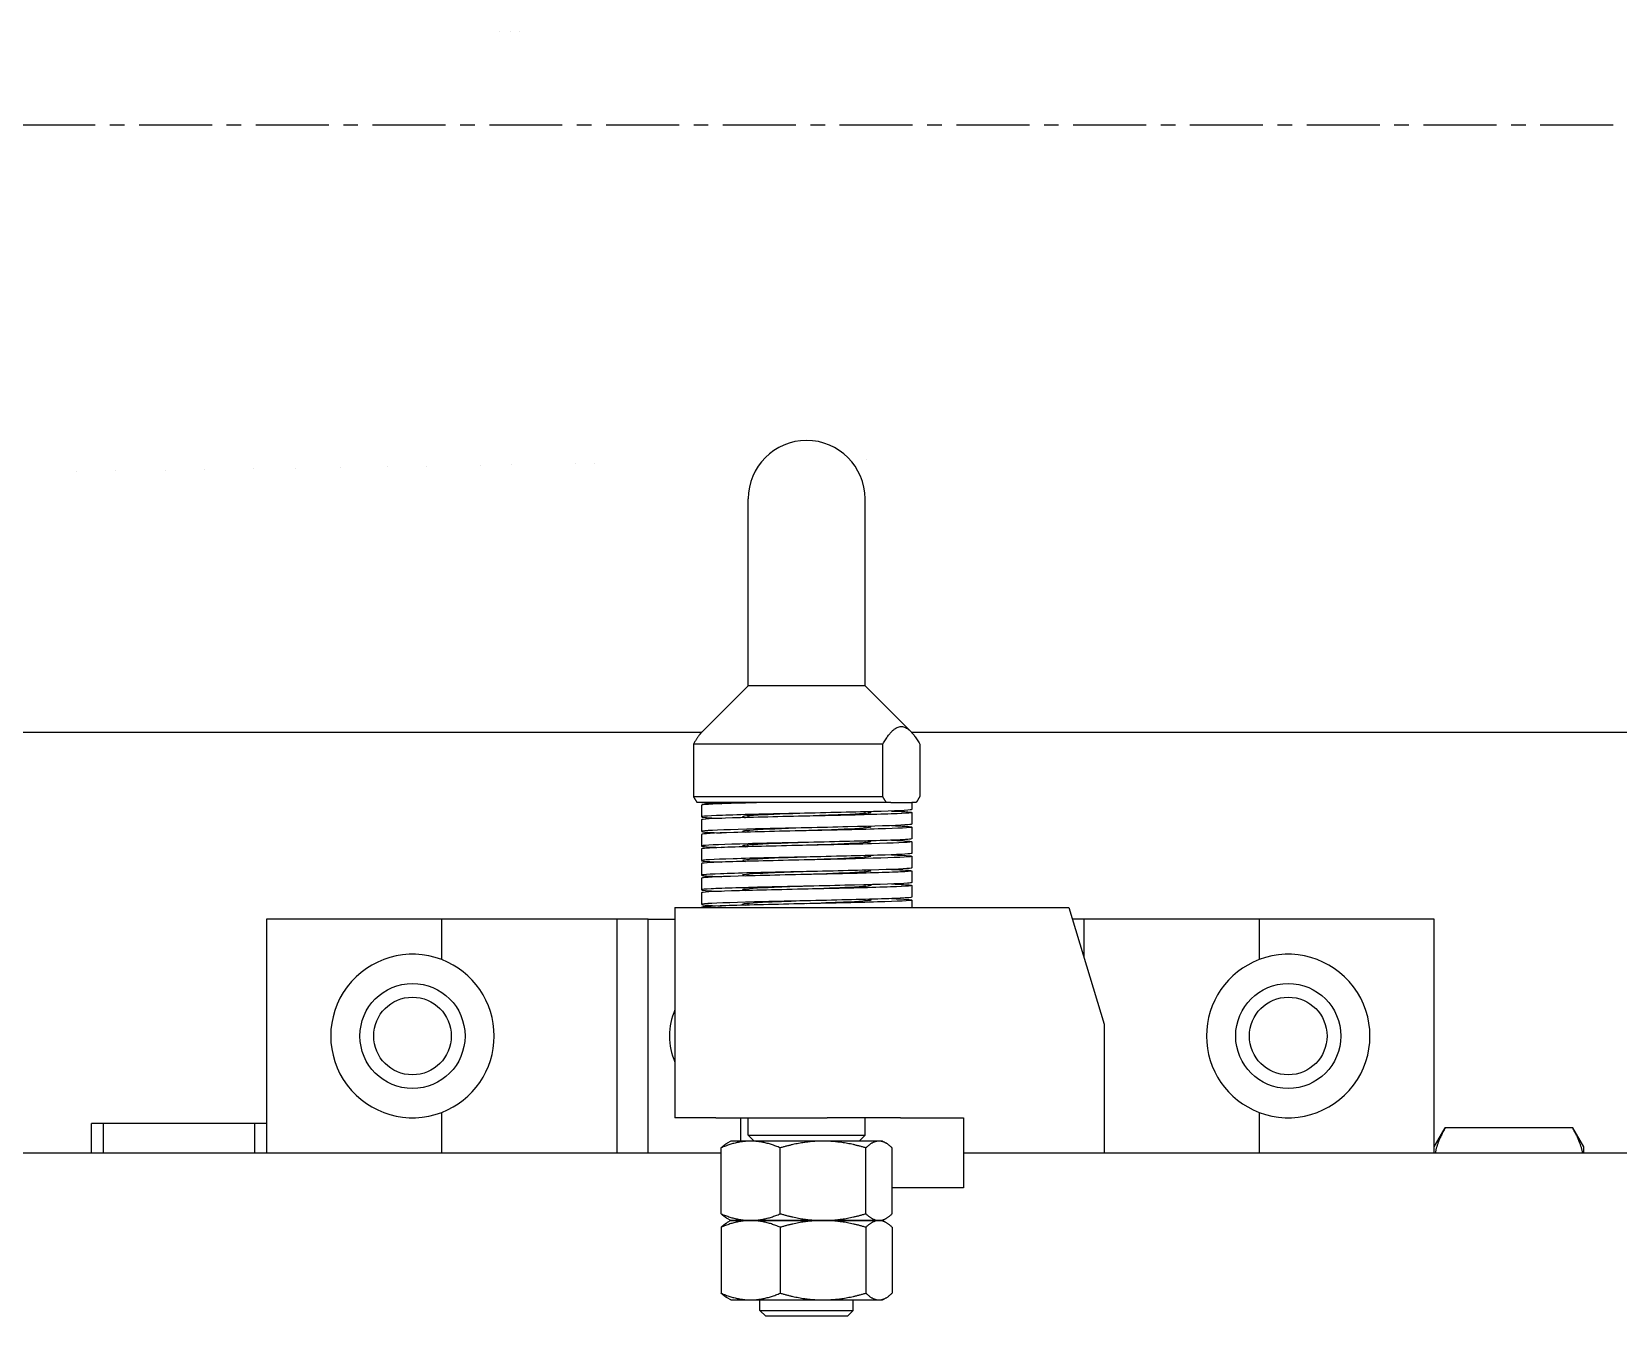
# Model space of a CAD drawing. Header units: millimetres. Extents: x 0 to 7722, y 0 to 5460.
# Drawn here: x 1442.8 to 1578.7, y 3432 to 3542 of the extents above; entities that cross this region are included whole.
import ezdxf

# ---------------------------------------------------------------- set-up
doc = ezdxf.new("R2010")
doc.units = ezdxf.units.MM
doc.header["$LTSCALE"] = 5
doc.linetypes.add('CENTER', pattern=[2, 1.25, -0.25, 0.25, -0.25])
doc.layers.get('0').update_dxf_attribs({"linetype": 'CONTINUOUS'})
doc.layers.add('1', color=1, linetype='CENTER')

msp = doc.modelspace()

# ---------------------------------------------------------------- linework, layer by layer
for p, q in [((1482.876, 3541.983), (1482.876, 3541.983)), ((1483.796, 3541.983), (1483.796, 3541.983)), ((1484.63, 3541.983), (1484.63, 3541.983)), ((1504.185, 3485.983), (1504.185, 3501.983)), ((1514.185, 3485.983), (1514.185, 3501.983)), ((1504.185, 3485.983), (1500.272, 3482.071)), ((1514.185, 3485.983), (1504.185, 3485.983)), ((1514.185, 3485.983), (1518.097, 3482.071)), ((1652.677, 3481.983), (1570.357, 3481.983)), ((1499.494, 3480.983), (1499.494, 3476.483)), ((1515.707, 3480.983), (1499.494, 3480.983)), ((1515.707, 3476.483), (1515.707, 3480.983)), ((1518.875, 3480.983), (1518.875, 3476.483)), ((1499.494, 3476.483), (1515.707, 3476.483)), ((1516.016, 3475.983), (1499.802, 3475.983)), ((1500.185, 3475.75), (1500.185, 3474.75)), ((1504.185, 3475.945), (1504.185, 3475.983)), ((1516.402, 3475.983), (1516.016, 3475.983)), ((1516.402, 3475.983), (1518.185, 3475.983)), ((1518.567, 3475.983), (1518.185, 3475.983)), ((1518.185, 3475.983), (1518.185, 3475.375)), ((1500.185, 3474.5), (1500.185, 3473.5)), ((1504.185, 3474.695), (1504.185, 3474.835)), ((1514.185, 3475.039), (1514.185, 3475.179)), ((1518.185, 3475.125), (1518.185, 3474.125)), ((1500.185, 3473.25), (1500.185, 3472.25)), ((1504.185, 3473.445), (1504.185, 3473.585)), ((1514.185, 3473.789), (1514.185, 3473.929)), ((1518.185, 3473.875), (1518.185, 3472.875)), ((1500.185, 3472), (1500.185, 3471)), ((1504.185, 3472.195), (1504.185, 3472.335)), ((1514.185, 3472.539), (1514.185, 3472.679)), ((1518.185, 3472.625), (1518.185, 3471.625)), ((1500.185, 3470.75), (1500.185, 3469.75)), ((1504.185, 3470.945), (1504.185, 3471.085)), ((1514.185, 3471.289), (1514.185, 3471.429)), ((1514.185, 3470.039), (1514.185, 3470.179)), ((1518.185, 3471.375), (1518.185, 3470.375)), ((1518.185, 3470.125), (1518.185, 3469.125)), ((1500.185, 3469.5), (1500.185, 3468.5)), ((1504.185, 3469.695), (1504.185, 3469.835)), ((1514.185, 3468.789), (1514.185, 3468.929)), ((1518.185, 3468.875), (1518.185, 3467.875)), ((1500.185, 3468.25), (1500.185, 3467.25)), ((1504.185, 3468.445), (1504.185, 3468.585)), ((1514.185, 3467.539), (1514.185, 3467.679)), ((1518.185, 3467.625), (1518.185, 3466.983)), ((1497.913, 3466.983), (1501.409, 3466.983)), ((1497.913, 3466.983), (1497.913, 3448.983)), ((1500.185, 3467), (1500.185, 3466.983)), ((1501.409, 3466.983), (1510.946, 3466.983)), ((1504.185, 3467.195), (1504.185, 3467.335)), ((1510.946, 3466.983), (1517.218, 3466.983)), ((1517.218, 3466.983), (1531.652, 3466.983)), ((1531.652, 3466.983), (1534.659, 3456.983)), ((1477.931, 3465.983), (1462.931, 3465.983)), ((1462.931, 3465.983), (1462.931, 3445.983)), ((1477.931, 3462.521), (1477.931, 3465.983)), ((1492.931, 3465.983), (1477.931, 3465.983)), ((1495.611, 3465.983), (1492.931, 3465.983)), ((1492.931, 3465.983), (1492.931, 3445.983)), ((1495.611, 3445.983), (1495.611, 3465.983)), ((1495.611, 3465.983), (1497.913, 3465.983)), ((1532.931, 3465.983), (1531.953, 3465.983)), ((1547.931, 3465.983), (1532.931, 3465.983)), ((1532.931, 3465.983), (1532.931, 3462.73)), ((1562.931, 3465.983), (1547.931, 3465.983)), ((1547.931, 3465.983), (1547.931, 3462.521)), ((1562.931, 3445.983), (1562.931, 3465.983)), ((1534.659, 3456.983), (1534.659, 3445.983)), ((1447.931, 3445.983), (1447.931, 3448.483)), ((1461.931, 3448.483), (1448.931, 3448.483)), ((1448.931, 3448.483), (1448.931, 3445.983)), ((1461.931, 3445.983), (1461.931, 3448.483)), ((1477.931, 3445.983), (1477.931, 3449.445)), ((1501.409, 3448.983), (1497.913, 3448.983)), ((1501.409, 3448.983), (1510.946, 3448.983)), ((1503.557, 3446.983), (1503.557, 3448.983)), ((1504.185, 3447.483), (1504.185, 3448.983)), ((1517.218, 3448.983), (1510.946, 3448.983)), ((1514.185, 3447.483), (1514.185, 3448.983)), ((1517.218, 3448.983), (1522.631, 3448.983)), ((1522.631, 3448.983), (1522.631, 3442.983)), ((1547.931, 3449.445), (1547.931, 3445.983)), ((1504.185, 3447.483), (1514.185, 3447.483)), ((1504.685, 3446.983), (1504.185, 3447.483)), ((1513.685, 3446.983), (1514.185, 3447.483)), ((1562.931, 3446.483), (1563.869, 3448.107)), ((1574.793, 3448.107), (1563.869, 3448.107)), ((1575.731, 3446.483), (1574.793, 3448.107)), ((1391.59, 3445.983), (1501.857, 3445.983)), ((1501.857, 3440.764), (1501.857, 3446.403)), ((1502.685, 3446.983), (1502.369, 3446.801)), ((1504.392, 3446.983), (1502.685, 3446.983)), ((1510.592, 3446.983), (1504.392, 3446.983)), ((1506.928, 3440.764), (1506.928, 3446.403)), ((1515.384, 3446.983), (1510.592, 3446.983)), ((1514.255, 3440.764), (1514.255, 3446.403)), ((1515.685, 3446.983), (1515.384, 3446.983)), ((1515.685, 3446.983), (1516, 3446.801)), ((1516.512, 3440.764), (1516.512, 3446.403)), ((1522.631, 3445.983), (1740.549, 3445.983)), ((1522.631, 3445.983), (1522.631, 3442.983)), ((1575.731, 3445.983), (1575.731, 3446.483)), ((1522.631, 3442.983), (1516.512, 3442.983)), ((1522.631, 3442.983), (1516.512, 3442.983)), ((1502.685, 3440.183), (1502.369, 3440.365)), ((1515.685, 3440.183), (1516, 3440.365)), ((1501.857, 3439.603), (1501.857, 3433.964)), ((1502.685, 3440.183), (1502.369, 3440.001)), ((1504.392, 3440.183), (1502.685, 3440.183)), ((1502.685, 3440.183), (1504.392, 3440.183)), ((1510.592, 3440.183), (1504.392, 3440.183)), ((1504.392, 3440.183), (1510.592, 3440.183)), ((1506.928, 3439.603), (1506.928, 3433.964)), ((1515.384, 3440.183), (1510.592, 3440.183)), ((1510.592, 3440.183), (1515.384, 3440.183)), ((1514.255, 3439.603), (1514.255, 3433.964)), ((1515.685, 3440.183), (1515.384, 3440.183)), ((1515.384, 3440.183), (1515.685, 3440.183)), ((1515.685, 3440.183), (1516, 3440.001)), ((1516.512, 3439.603), (1516.512, 3433.964)), ((1502.685, 3433.383), (1502.369, 3433.565)), ((1515.685, 3433.383), (1516, 3433.565)), ((1502.685, 3433.383), (1504.392, 3433.383)), ((1504.392, 3433.383), (1510.592, 3433.383)), ((1505.185, 3432.483), (1505.185, 3433.383)), ((1505.185, 3432.483), (1513.185, 3432.483)), ((1505.685, 3431.983), (1505.185, 3432.483)), ((1510.592, 3433.383), (1515.384, 3433.383)), ((1512.685, 3431.983), (1513.185, 3432.483)), ((1513.185, 3432.483), (1513.185, 3433.383)), ((1515.384, 3433.383), (1515.685, 3433.383)), ((1512.685, 3431.983), (1505.685, 3431.983))]:
    msp.add_line(p, q)
for centre, radius in [((1475.431, 3455.983), 4.5), ((1475.431, 3455.983), 3.323), ((1550.431, 3455.983), 4.5), ((1550.431, 3455.983), 3.323)]:
    msp.add_circle(centre, radius)
for centre, radius, start, end in [((1509.185, 3501.983), 5, 0, 180), ((1475.431, 3455.983), 7, 69.07517, 290.92483), ((1475.431, 3455.983), 7, 290.92483, 69.07517), ((1550.431, 3455.983), 7, 110.92483, 249.07517), ((1550.431, 3455.983), 7, 249.07517, 110.92483), ((1502.931, 3455.983), 5.5, 155.84587, 204.15413)]:
    msp.add_arc(centre, radius, start, end)
for centre, major_axis, start_param, end_param in [((1518.194, 3513.983), (0, 15.567), 2.1598503, 2.1598552), ((1518.195, 3513.983), (0, -15.55), 5.302188, 5.3021929)]:
    msp.add_ellipse(centre, major_axis=major_axis, ratio=0.3007058, start_param=start_param, end_param=end_param)
for points in [[(1446.661, 3504.33), (1446.661, 3504.33), (1446.661, 3504.33), (1446.661, 3504.33)], [(1449.968, 3504.38), (1449.968, 3504.38), (1449.968, 3504.38), (1449.968, 3504.38)], [(1454.251, 3504.445), (1454.251, 3504.445), (1454.251, 3504.445), (1454.251, 3504.445)], [(1457.645, 3504.496), (1457.645, 3504.496), (1457.645, 3504.496), (1457.645, 3504.496)], [(1461.81, 3504.559), (1461.81, 3504.559), (1461.81, 3504.559), (1461.81, 3504.559)], [(1465.449, 3504.614), (1465.449, 3504.614), (1465.449, 3504.614), (1465.449, 3504.614)], [(1469.242, 3504.671), (1469.242, 3504.671), (1469.242, 3504.671), (1469.242, 3504.671)], [(1473.314, 3504.731), (1473.314, 3504.731), (1473.314, 3504.731), (1473.314, 3504.731)], [(1476.614, 3504.781), (1476.614, 3504.781), (1476.614, 3504.781), (1476.614, 3504.781)], [(1481.268, 3504.85), (1481.268, 3504.85), (1481.268, 3504.85), (1481.268, 3504.85)], [(1483.898, 3504.889), (1483.898, 3504.889), (1483.898, 3504.889), (1483.898, 3504.889)], [(1489.393, 3504.97), (1489.393, 3504.97), (1489.393, 3504.97), (1489.393, 3504.97)], [(1491.012, 3504.994), (1491.012, 3504.994), (1491.012, 3504.994), (1491.012, 3504.994)], [(1570.357, 3481.983), (1552.969, 3481.983), (1535.577, 3481.983), (1518.181, 3481.983)], [(1500.216, 3475.983), (1500.351, 3475.947), (1500.953, 3475.911), (1501.91, 3475.875)], [(1503.704, 3475.983), (1503.738, 3475.968), (1503.821, 3475.953), (1503.948, 3475.938)]]:
    msp.add_open_spline(points, degree=3)
for points, weights in [([(1515.707, 3480.983), (1517.291, 3483.758), (1518.875, 3480.983)], [1, 1.17647058824, 1]), ([(1500.272, 3482.071), (1499.905, 3481.704), (1499.494, 3480.983)], [1.06245528146, 1.04054140563, 1]), ([(1499.494, 3476.483), (1499.652, 3476.206), (1499.802, 3475.983)], [1, 1.00138486585, 1]), ([(1516.016, 3475.983), (1515.865, 3476.206), (1515.707, 3476.483)], [1, 1.00138486585, 1]), ([(1518.875, 3476.483), (1518.717, 3476.206), (1518.567, 3475.983)], [1, 1.00138486585, 1]), ([(1448.931, 3448.483), (1448.399, 3448.483), (1447.931, 3448.483)], [1, 1.0009450581, 1]), ([(1462.931, 3448.483), (1462.463, 3448.483), (1461.931, 3448.483)], [1, 1.0009450581, 1]), ([(1563.869, 3448.107), (1563.216, 3446.977), (1563.021, 3445.983)], [1, 1.02611805626, 1.01629062069]), ([(1575.641, 3445.983), (1575.446, 3446.977), (1574.793, 3448.107)], [1.01629062069, 1.02611805626, 1]), ([(1504.392, 3446.983), (1503.216, 3446.983), (1501.857, 3446.403)], [1, 1.0379548493, 1]), ([(1501.857, 3446.403), (1502.126, 3446.66), (1502.369, 3446.801)], [1, 1.01649948415, 1.01865387237]), ([(1506.928, 3446.403), (1505.569, 3446.983), (1504.392, 3446.983)], [1, 1.0379548493, 1]), ([(1510.592, 3446.983), (1508.891, 3446.983), (1506.928, 3446.403)], [1, 1.0379548493, 1]), ([(1514.255, 3446.403), (1512.292, 3446.983), (1510.592, 3446.983)], [1, 1.0379548493, 1]), ([(1515.384, 3446.983), (1514.86, 3446.983), (1514.255, 3446.403)], [1, 1.0379548493, 1]), ([(1516.512, 3446.403), (1515.908, 3446.983), (1515.384, 3446.983)], [1, 1.0379548493, 1]), ([(1501.857, 3440.764), (1503.216, 3440.183), (1504.392, 3440.183)], [1, 1.0379548493, 1]), ([(1502.369, 3440.365), (1502.126, 3440.506), (1501.857, 3440.764)], [1.01865387237, 1.01649948415, 1]), ([(1504.392, 3440.183), (1505.569, 3440.183), (1506.928, 3440.764)], [1, 1.0379548493, 1]), ([(1506.928, 3440.764), (1508.891, 3440.183), (1510.592, 3440.183)], [1, 1.0379548493, 1]), ([(1510.592, 3440.183), (1512.292, 3440.183), (1514.255, 3440.764)], [1, 1.0379548493, 1]), ([(1514.255, 3440.764), (1514.86, 3440.183), (1515.384, 3440.183)], [1, 1.0379548493, 1]), ([(1515.384, 3440.183), (1515.908, 3440.183), (1516.512, 3440.764)], [1, 1.0379548493, 1]), ([(1504.392, 3440.183), (1503.216, 3440.183), (1501.857, 3439.603)], [1, 1.0379548493, 1]), ([(1501.857, 3439.603), (1502.126, 3439.86), (1502.369, 3440.001)], [1, 1.01649948415, 1.01865387237]), ([(1506.928, 3439.603), (1505.569, 3440.183), (1504.392, 3440.183)], [1, 1.0379548493, 1]), ([(1510.592, 3440.183), (1508.891, 3440.183), (1506.928, 3439.603)], [1, 1.0379548493, 1]), ([(1514.255, 3439.603), (1512.292, 3440.183), (1510.592, 3440.183)], [1, 1.0379548493, 1]), ([(1515.384, 3440.183), (1514.86, 3440.183), (1514.255, 3439.603)], [1, 1.0379548493, 1]), ([(1516.512, 3439.603), (1515.908, 3440.183), (1515.384, 3440.183)], [1, 1.0379548493, 1]), ([(1501.857, 3433.964), (1503.216, 3433.383), (1504.392, 3433.383)], [1, 1.0379548493, 1]), ([(1502.369, 3433.565), (1502.126, 3433.706), (1501.857, 3433.964)], [1.01865387237, 1.01649948415, 1]), ([(1504.392, 3433.383), (1505.569, 3433.383), (1506.928, 3433.964)], [1, 1.0379548493, 1]), ([(1506.928, 3433.964), (1508.891, 3433.383), (1510.592, 3433.383)], [1, 1.0379548493, 1]), ([(1510.592, 3433.383), (1512.292, 3433.383), (1514.255, 3433.964)], [1, 1.0379548493, 1]), ([(1514.255, 3433.964), (1514.86, 3433.383), (1515.384, 3433.383)], [1, 1.0379548493, 1]), ([(1515.384, 3433.383), (1515.908, 3433.383), (1516.512, 3433.964)], [1, 1.0379548493, 1])]:
    msp.add_rational_spline(points, weights, degree=2)
for points, knots in [([(1500.189, 3481.983), (1498.409, 3481.983), (1496.63, 3481.983), (1494.85, 3481.983), (1469.672, 3481.983), (1444.485, 3481.983), (1419.285, 3481.983)], [0.46466041, 0.46466041, 0.46466041, 0.46466041, 0.5, 0.5, 0.5, 1, 1, 1, 1]), ([(1505.704, 3475.983), (1503.467, 3475.929), (1501.644, 3475.876), (1500.778, 3475.822), (1500.387, 3475.798), (1500.193, 3475.774), (1500.194, 3475.75)], [18.9412808, 18.9412808, 18.9412808, 18.9412808, 19.7497072, 19.7497072, 19.7497072, 20.1149196, 20.1149196, 20.1149196, 20.1149196]), ([(1518.18, 3475.375), (1518.182, 3475.363), (1518.139, 3475.351), (1518.047, 3475.34), (1517.625, 3475.286), (1516.19, 3475.233), (1514.171, 3475.179), (1512.152, 3475.125), (1509.577, 3475.072), (1507.21, 3475.018), (1504.844, 3474.964), (1502.72, 3474.911), (1501.471, 3474.857), (1500.221, 3474.804), (1499.864, 3474.75), (1500.504, 3474.696), (1500.79, 3474.672), (1501.274, 3474.649), (1501.911, 3474.625)], [16.973327, 16.973327, 16.973327, 16.973327, 17.1484381, 17.1484381, 17.1484381, 17.9568645, 17.9568645, 17.9568645, 18.7652909, 18.7652909, 18.7652909, 19.5737172, 19.5737172, 19.5737172, 20.3821436, 20.3821436, 20.3821436, 20.7432382, 20.7432382, 20.7432382, 20.7432382]), ([(1516.458, 3475.25), (1517.086, 3475.226), (1517.564, 3475.202), (1517.851, 3475.179), (1518.505, 3475.125), (1518.163, 3475.072), (1516.926, 3475.018), (1515.688, 3474.964), (1513.574, 3474.911), (1511.211, 3474.857), (1508.848, 3474.804), (1506.269, 3474.75), (1504.242, 3474.696), (1502.215, 3474.643), (1500.768, 3474.589), (1500.332, 3474.536), (1500.234, 3474.524), (1500.187, 3474.512), (1500.189, 3474.5)], [22.6281938, 22.6281938, 22.6281938, 22.6281938, 22.9834127, 22.9834127, 22.9834127, 23.7918391, 23.7918391, 23.7918391, 24.6002655, 24.6002655, 24.6002655, 25.4086919, 25.4086919, 25.4086919, 26.2171182, 26.2171182, 26.2171182, 26.3981049, 26.3981049, 26.3981049, 26.3981049]), ([(1509.185, 3475.062), (1507.616, 3475.005), (1506.057, 3474.948), (1505.028, 3474.892), (1503.931, 3474.831), (1503.461, 3474.77), (1503.795, 3474.71), (1503.834, 3474.703), (1503.884, 3474.696), (1503.944, 3474.688)], [18.5441233, 18.5441233, 18.5441233, 18.5441233, 19.4008068, 19.4008068, 19.4008068, 20.3151525, 20.3151525, 20.3151525, 20.4224808, 20.4224808, 20.4224808, 20.4224808]), ([(1514.418, 3475.186), (1514.727, 3475.148), (1514.767, 3475.111), (1514.505, 3475.074), (1514.08, 3475.013), (1512.87, 3474.952), (1511.326, 3474.892), (1510.651, 3474.865), (1509.918, 3474.839), (1509.185, 3474.812)], [22.9489511, 22.9489511, 22.9489511, 22.9489511, 23.5130094, 23.5130094, 23.5130094, 24.4273551, 24.4273551, 24.4273551, 24.8273086, 24.8273086, 24.8273086, 24.8273086]), ([(1518.175, 3474.125), (1518.176, 3474.101), (1517.989, 3474.077), (1517.61, 3474.053), (1516.757, 3474), (1514.946, 3473.946), (1512.715, 3473.892), (1510.484, 3473.839), (1507.864, 3473.785), (1505.635, 3473.731), (1503.407, 3473.678), (1501.6, 3473.624), (1500.752, 3473.571), (1499.905, 3473.517), (1500.028, 3473.463), (1501.086, 3473.41), (1501.318, 3473.398), (1501.593, 3473.386), (1501.907, 3473.375)], [23.2565123, 23.2565123, 23.2565123, 23.2565123, 23.6158491, 23.6158491, 23.6158491, 24.4242755, 24.4242755, 24.4242755, 25.2327019, 25.2327019, 25.2327019, 26.0411283, 26.0411283, 26.0411283, 26.8495547, 26.8495547, 26.8495547, 27.0264235, 27.0264235, 27.0264235, 27.0264235]), ([(1518.177, 3472.875), (1518.172, 3472.839), (1517.731, 3472.803), (1516.888, 3472.766), (1515.633, 3472.713), (1513.506, 3472.659), (1511.138, 3472.606), (1508.771, 3472.552), (1506.196, 3472.498), (1504.18, 3472.445), (1502.165, 3472.391), (1500.736, 3472.338), (1500.319, 3472.284), (1499.906, 3472.231), (1500.492, 3472.178), (1501.904, 3472.125)], [29.5396976, 29.5396976, 29.5396976, 29.5396976, 30.0832602, 30.0832602, 30.0832602, 30.8916866, 30.8916866, 30.8916866, 31.7001129, 31.7001129, 31.7001129, 32.5085393, 32.5085393, 32.5085393, 33.3096088, 33.3096088, 33.3096088, 33.3096088]), ([(1516.459, 3474), (1517.406, 3473.964), (1518.006, 3473.928), (1518.149, 3473.892), (1518.364, 3473.839), (1517.552, 3473.785), (1515.954, 3473.731), (1514.355, 3473.678), (1511.993, 3473.624), (1509.57, 3473.571), (1507.147, 3473.517), (1504.696, 3473.463), (1502.948, 3473.41), (1501.206, 3473.356), (1500.185, 3473.303), (1500.185, 3473.25)], [28.9113791, 28.9113791, 28.9113791, 28.9113791, 29.4508238, 29.4508238, 29.4508238, 30.2592501, 30.2592501, 30.2592501, 31.0676765, 31.0676765, 31.0676765, 31.8761029, 31.8761029, 31.8761029, 32.6812902, 32.6812902, 32.6812902, 32.6812902]), ([(1509.185, 3473.812), (1509.075, 3473.808), (1508.966, 3473.804), (1508.857, 3473.8), (1507.184, 3473.74), (1505.578, 3473.679), (1504.636, 3473.618), (1503.704, 3473.558), (1503.442, 3473.498), (1503.943, 3473.438)], [24.8273086, 24.8273086, 24.8273086, 24.8273086, 24.8868811, 24.8868811, 24.8868811, 25.8012268, 25.8012268, 25.8012268, 26.7056661, 26.7056661, 26.7056661, 26.7056661]), ([(1514.421, 3473.936), (1514.792, 3473.891), (1514.761, 3473.845), (1514.305, 3473.8), (1513.693, 3473.74), (1512.329, 3473.679), (1510.719, 3473.618), (1510.221, 3473.6), (1509.704, 3473.581), (1509.186, 3473.562)], [29.2321364, 29.2321364, 29.2321364, 29.2321364, 29.9134293, 29.9134293, 29.9134293, 30.8277751, 30.8277751, 30.8277751, 31.1104939, 31.1104939, 31.1104939, 31.1104939]), ([(1518.183, 3471.625), (1518.177, 3471.576), (1517.357, 3471.528), (1515.905, 3471.48), (1514.291, 3471.426), (1511.92, 3471.373), (1509.496, 3471.319), (1507.072, 3471.265), (1504.629, 3471.212), (1502.895, 3471.158), (1501.16, 3471.105), (1500.157, 3471.051), (1500.185, 3470.997), (1500.207, 3470.956), (1500.827, 3470.916), (1501.908, 3470.875)], [35.8228829, 35.8228829, 35.8228829, 35.8228829, 36.5506712, 36.5506712, 36.5506712, 37.3590976, 37.3590976, 37.3590976, 38.167524, 38.167524, 38.167524, 38.9759504, 38.9759504, 38.9759504, 39.5927941, 39.5927941, 39.5927941, 39.5927941]), ([(1516.465, 3472.75), (1517.734, 3472.702), (1518.351, 3472.654), (1518.144, 3472.606), (1517.913, 3472.552), (1516.658, 3472.498), (1514.753, 3472.445), (1512.847, 3472.391), (1510.317, 3472.338), (1507.916, 3472.284), (1505.515, 3472.23), (1503.276, 3472.177), (1501.865, 3472.123), (1500.781, 3472.082), (1500.197, 3472.041), (1500.19, 3472)], [35.1945644, 35.1945644, 35.1945644, 35.1945644, 35.9182348, 35.9182348, 35.9182348, 36.7266612, 36.7266612, 36.7266612, 37.5350876, 37.5350876, 37.5350876, 38.3435139, 38.3435139, 38.3435139, 38.9644756, 38.9644756, 38.9644756, 38.9644756]), ([(1516.465, 3471.5), (1516.641, 3471.493), (1516.805, 3471.486), (1516.955, 3471.48), (1518.179, 3471.426), (1518.505, 3471.373), (1517.835, 3471.319), (1517.166, 3471.265), (1515.511, 3471.212), (1513.363, 3471.158), (1511.215, 3471.105), (1508.603, 3471.051), (1506.306, 3470.997), (1504.008, 3470.944), (1502.055, 3470.89), (1501.029, 3470.836), (1500.475, 3470.808), (1500.196, 3470.779), (1500.194, 3470.75)], [41.4777497, 41.4777497, 41.4777497, 41.4777497, 41.5772195, 41.5772195, 41.5772195, 42.3856458, 42.3856458, 42.3856458, 43.1940722, 43.1940722, 43.1940722, 44.0024986, 44.0024986, 44.0024986, 44.810925, 44.810925, 44.810925, 45.2476609, 45.2476609, 45.2476609, 45.2476609]), ([(1509.184, 3472.562), (1508.86, 3472.55), (1508.536, 3472.539), (1508.217, 3472.527), (1506.567, 3472.466), (1505.079, 3472.406), (1504.305, 3472.345), (1503.639, 3472.293), (1503.516, 3472.241), (1503.945, 3472.188)], [31.1104939, 31.1104939, 31.1104939, 31.1104939, 31.2873011, 31.2873011, 31.2873011, 32.2016468, 32.2016468, 32.2016468, 32.9888514, 32.9888514, 32.9888514, 32.9888514]), ([(1514.425, 3472.686), (1514.86, 3472.633), (1514.725, 3472.58), (1514.035, 3472.527), (1513.245, 3472.466), (1511.744, 3472.406), (1510.091, 3472.345), (1509.791, 3472.334), (1509.488, 3472.323), (1509.186, 3472.312)], [35.5153217, 35.5153217, 35.5153217, 35.5153217, 36.3138493, 36.3138493, 36.3138493, 37.228195, 37.228195, 37.228195, 37.3936792, 37.3936792, 37.3936792, 37.3936792]), ([(1518.183, 3470.375), (1518.184, 3470.368), (1518.169, 3470.361), (1518.136, 3470.354), (1517.886, 3470.3), (1516.612, 3470.247), (1514.694, 3470.193), (1512.776, 3470.14), (1510.241, 3470.086), (1507.843, 3470.032), (1505.445, 3469.979), (1503.217, 3469.925), (1501.822, 3469.872), (1500.427, 3469.818), (1499.885, 3469.764), (1500.356, 3469.711), (1500.609, 3469.682), (1501.15, 3469.653), (1501.912, 3469.625)], [42.1060682, 42.1060682, 42.1060682, 42.1060682, 42.2096559, 42.2096559, 42.2096559, 43.0180823, 43.0180823, 43.0180823, 43.8265086, 43.8265086, 43.8265086, 44.634935, 44.634935, 44.634935, 45.4433614, 45.4433614, 45.4433614, 45.8759794, 45.8759794, 45.8759794, 45.8759794]), ([(1516.46, 3470.25), (1516.962, 3470.231), (1517.368, 3470.212), (1517.656, 3470.193), (1518.475, 3470.14), (1518.319, 3470.086), (1517.234, 3470.032), (1516.149, 3469.979), (1514.15, 3469.925), (1511.832, 3469.872), (1509.514, 3469.818), (1506.909, 3469.764), (1504.792, 3469.711), (1502.675, 3469.657), (1501.076, 3469.603), (1500.47, 3469.55), (1500.281, 3469.533), (1500.189, 3469.516), (1500.192, 3469.5)], [47.760935, 47.760935, 47.760935, 47.760935, 48.0446305, 48.0446305, 48.0446305, 48.8530569, 48.8530569, 48.8530569, 49.6614833, 49.6614833, 49.6614833, 50.4699097, 50.4699097, 50.4699097, 51.278336, 51.278336, 51.278336, 51.5308462, 51.5308462, 51.5308462, 51.5308462]), ([(1509.184, 3471.312), (1508.645, 3471.293), (1508.107, 3471.273), (1507.591, 3471.254), (1505.986, 3471.193), (1504.636, 3471.132), (1504.042, 3471.072), (1503.606, 3471.027), (1503.584, 3470.983), (1503.949, 3470.938)], [37.3936792, 37.3936792, 37.3936792, 37.3936792, 37.687721, 37.687721, 37.687721, 38.6020668, 38.6020668, 38.6020668, 39.2720367, 39.2720367, 39.2720367, 39.2720367]), ([(1514.425, 3470.186), (1514.492, 3470.178), (1514.546, 3470.17), (1514.587, 3470.162), (1514.902, 3470.102), (1514.412, 3470.041), (1513.3, 3469.98), (1512.272, 3469.924), (1510.732, 3469.868), (1509.184, 3469.812)], [48.0816923, 48.0816923, 48.0816923, 48.0816923, 48.2003436, 48.2003436, 48.2003436, 49.1146893, 49.1146893, 49.1146893, 49.9600498, 49.9600498, 49.9600498, 49.9600498]), ([(1514.427, 3471.436), (1514.427, 3471.436), (1514.428, 3471.436), (1514.429, 3471.436), (1514.934, 3471.375), (1514.656, 3471.314), (1513.698, 3471.254), (1512.741, 3471.193), (1511.124, 3471.132), (1509.45, 3471.072), (1509.362, 3471.069), (1509.273, 3471.065), (1509.185, 3471.062)], [41.798507, 41.798507, 41.798507, 41.798507, 41.7999236, 41.7999236, 41.7999236, 42.7142693, 42.7142693, 42.7142693, 43.628615, 43.628615, 43.628615, 43.6768645, 43.6768645, 43.6768645, 43.6768645]), ([(1518.176, 3469.125), (1518.179, 3469.106), (1518.06, 3469.086), (1517.815, 3469.067), (1517.126, 3469.014), (1515.454, 3468.96), (1513.297, 3468.907), (1511.14, 3468.853), (1508.527, 3468.799), (1506.235, 3468.746), (1503.944, 3468.692), (1502.006, 3468.638), (1500.998, 3468.585), (1499.991, 3468.531), (1499.927, 3468.478), (1500.826, 3468.424), (1501.103, 3468.408), (1501.469, 3468.391), (1501.909, 3468.375)], [48.3892535, 48.3892535, 48.3892535, 48.3892535, 48.6770669, 48.6770669, 48.6770669, 49.4854933, 49.4854933, 49.4854933, 50.2939197, 50.2939197, 50.2939197, 51.1023461, 51.1023461, 51.1023461, 51.9107724, 51.9107724, 51.9107724, 52.1591647, 52.1591647, 52.1591647, 52.1591647]), ([(1516.458, 3469), (1517.281, 3468.969), (1517.845, 3468.938), (1518.069, 3468.907), (1518.457, 3468.853), (1517.824, 3468.799), (1516.36, 3468.746), (1514.896, 3468.692), (1512.621, 3468.638), (1510.212, 3468.585), (1507.802, 3468.531), (1505.292, 3468.478), (1503.428, 3468.424), (1501.563, 3468.37), (1500.371, 3468.317), (1500.206, 3468.263), (1500.192, 3468.259), (1500.185, 3468.254), (1500.186, 3468.25)], [54.0441203, 54.0441203, 54.0441203, 54.0441203, 54.5120416, 54.5120416, 54.5120416, 55.3204679, 55.3204679, 55.3204679, 56.1288943, 56.1288943, 56.1288943, 56.9373207, 56.9373207, 56.9373207, 57.7457471, 57.7457471, 57.7457471, 57.8140315, 57.8140315, 57.8140315, 57.8140315]), ([(1509.184, 3470.062), (1508.431, 3470.035), (1507.677, 3470.008), (1506.986, 3469.98), (1505.449, 3469.92), (1504.256, 3469.859), (1503.849, 3469.798), (1503.603, 3469.762), (1503.648, 3469.725), (1503.952, 3469.688)], [43.6768645, 43.6768645, 43.6768645, 43.6768645, 44.088141, 44.088141, 44.088141, 45.0024867, 45.0024867, 45.0024867, 45.5552221, 45.5552221, 45.5552221, 45.5552221]), ([(1509.185, 3468.812), (1508.217, 3468.777), (1507.248, 3468.742), (1506.411, 3468.707), (1504.964, 3468.646), (1503.944, 3468.586), (1503.73, 3468.525), (1503.628, 3468.496), (1503.71, 3468.467), (1503.952, 3468.438)], [49.9600498, 49.9600498, 49.9600498, 49.9600498, 50.488561, 50.488561, 50.488561, 51.4029067, 51.4029067, 51.4029067, 51.8384074, 51.8384074, 51.8384074, 51.8384074]), ([(1514.421, 3468.936), (1514.555, 3468.92), (1514.64, 3468.905), (1514.671, 3468.889), (1514.791, 3468.828), (1514.096, 3468.768), (1512.845, 3468.707), (1511.848, 3468.659), (1510.517, 3468.61), (1509.184, 3468.562)], [54.3648776, 54.3648776, 54.3648776, 54.3648776, 54.6007635, 54.6007635, 54.6007635, 55.5151092, 55.5151092, 55.5151092, 56.2432351, 56.2432351, 56.2432351, 56.2432351]), ([(1518.175, 3467.875), (1518.173, 3467.843), (1517.844, 3467.812), (1517.2, 3467.781), (1516.098, 3467.727), (1514.085, 3467.673), (1511.761, 3467.62), (1509.437, 3467.566), (1506.835, 3467.513), (1504.728, 3467.459), (1502.621, 3467.405), (1501.038, 3467.352), (1500.452, 3467.298), (1499.865, 3467.245), (1500.283, 3467.191), (1501.579, 3467.137), (1501.682, 3467.133), (1501.791, 3467.129), (1501.904, 3467.125)], [54.6724388, 54.6724388, 54.6724388, 54.6724388, 55.144478, 55.144478, 55.144478, 55.9529044, 55.9529044, 55.9529044, 56.7613307, 56.7613307, 56.7613307, 57.5697571, 57.5697571, 57.5697571, 58.3781835, 58.3781835, 58.3781835, 58.44235, 58.44235, 58.44235, 58.44235]), ([(1516.462, 3467.75), (1517.605, 3467.706), (1518.229, 3467.663), (1518.182, 3467.62), (1518.124, 3467.566), (1517.037, 3467.513), (1515.244, 3467.459), (1513.45, 3467.405), (1510.976, 3467.352), (1508.556, 3467.298), (1506.137, 3467.245), (1503.806, 3467.191), (1502.258, 3467.137), (1500.931, 3467.091), (1500.192, 3467.046), (1500.186, 3467)], [60.3273056, 60.3273056, 60.3273056, 60.3273056, 60.9794526, 60.9794526, 60.9794526, 61.787879, 61.787879, 61.787879, 62.5963054, 62.5963054, 62.5963054, 63.4047317, 63.4047317, 63.4047317, 64.0972168, 64.0972168, 64.0972168, 64.0972168]), ([(1509.186, 3467.562), (1508.003, 3467.519), (1506.82, 3467.476), (1505.875, 3467.434), (1504.536, 3467.373), (1503.703, 3467.312), (1503.685, 3467.252), (1503.679, 3467.231), (1503.771, 3467.21), (1503.95, 3467.188)], [56.2432351, 56.2432351, 56.2432351, 56.2432351, 56.888981, 56.888981, 56.888981, 57.8033267, 57.8033267, 57.8033267, 58.1215927, 58.1215927, 58.1215927, 58.1215927]), ([(1514.418, 3467.686), (1514.616, 3467.662), (1514.708, 3467.639), (1514.679, 3467.616), (1514.603, 3467.555), (1513.713, 3467.494), (1512.339, 3467.434), (1511.422, 3467.393), (1510.303, 3467.353), (1509.184, 3467.312)], [60.6480629, 60.6480629, 60.6480629, 60.6480629, 61.0011835, 61.0011835, 61.0011835, 61.9155292, 61.9155292, 61.9155292, 62.5264205, 62.5264205, 62.5264205, 62.5264205])]:
    msp.add_open_spline(points, degree=3, knots=knots)
at = {"layer": '1'}
msp.add_line((2438.264, 3533.983), (760.753, 3533.983), dxfattribs=at)

doc.saveas('drawing.dxf')
